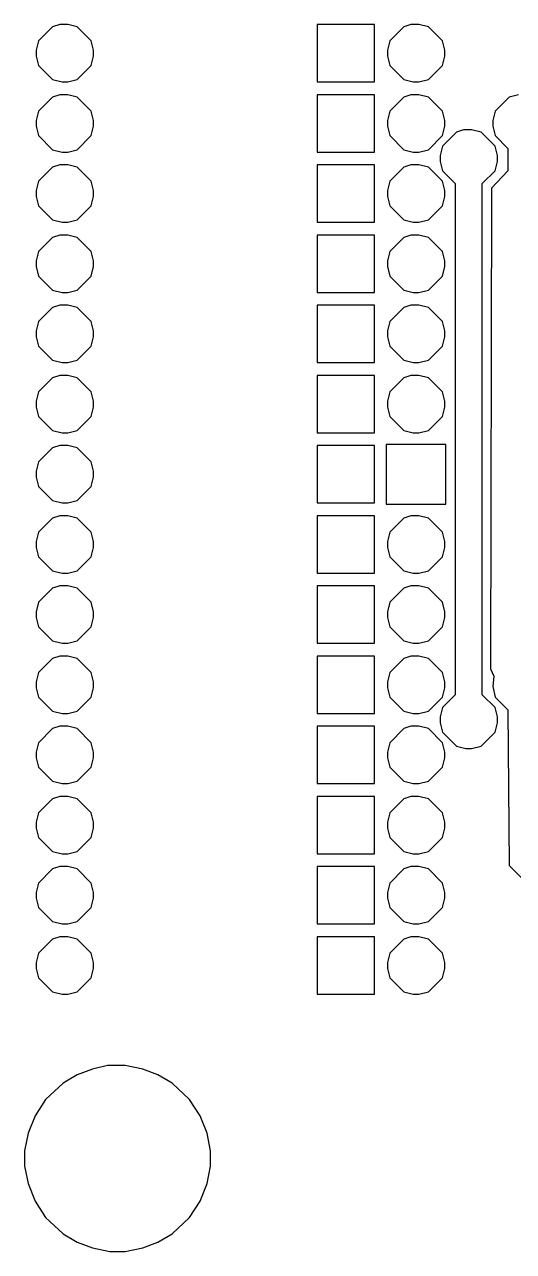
# Model space of a CAD drawing. Header units: millimetres. Extents: x 2 to 82, y 1 to 183.
# Drawn here: x 1.74 to 19.42, y 1.06 to 45.47 of the extents above; entities that cross this region are included whole.
import ezdxf

# ---------------------------------------------------------------- set-up
doc = ezdxf.new("R2010")
doc.units = ezdxf.units.MM
doc.layers.add('Default', color=70, linetype='Continuous')

msp = doc.modelspace()

# ---------------------------------------------------------------- linework, layer by layer
at = {"layer": 'Default'}
for points in [[(3.005667, 45.466), (3.005667, 45.466), (2.751667, 45.381333), (2.243667, 44.873333), (2.159, 44.534667), (2.159, 44.323), (2.243667, 43.984333), (2.751667, 43.476333), (3.090333, 43.391667), (3.302, 43.391667), (3.640667, 43.476333), (4.148667, 43.984333), (4.233333, 44.323), (4.233333, 44.534667), (4.148667, 44.873333), (3.640667, 45.381333), (3.302, 45.466), (3.005667, 45.466)], [(3.005667, 45.466), (3.005667, 45.466), (2.751667, 45.381333), (2.243667, 44.873333), (2.159, 44.534667), (2.159, 44.323), (2.243667, 43.984333), (2.751667, 43.476333), (3.090333, 43.391667), (3.302, 43.391667), (3.640667, 43.476333), (4.148667, 43.984333), (4.233333, 44.323), (4.233333, 44.534667), (4.148667, 44.873333), (3.640667, 45.381333), (3.302, 45.466), (3.005667, 45.466)], [(12.319, 45.466), (12.319, 45.466), (12.319, 43.391667), (14.393333, 43.391667), (14.393333, 45.466), (12.319, 45.466)], [(12.319, 45.466), (12.319, 45.466), (12.319, 43.391667), (14.393333, 43.391667), (14.393333, 45.466), (12.319, 45.466)], [(15.705667, 45.466), (15.705667, 45.466), (15.451667, 45.381333), (14.943667, 44.873333), (14.859, 44.534667), (14.859, 44.323), (14.943667, 43.984333), (15.451667, 43.476333), (15.790333, 43.391667), (16.002, 43.391667), (16.340667, 43.476333), (16.848667, 43.984333), (16.933333, 44.323), (16.933333, 44.534667), (16.848667, 44.873333), (16.340667, 45.381333), (16.002, 45.466), (15.705667, 45.466)], [(15.705667, 45.466), (15.705667, 45.466), (15.451667, 45.381333), (14.943667, 44.873333), (14.859, 44.534667), (14.859, 44.323), (14.943667, 43.984333), (15.451667, 43.476333), (15.790333, 43.391667), (16.002, 43.391667), (16.340667, 43.476333), (16.848667, 43.984333), (16.933333, 44.323), (16.933333, 44.534667), (16.848667, 44.873333), (16.340667, 45.381333), (16.002, 45.466), (15.705667, 45.466)], [(3.005667, 42.926), (3.005667, 42.926), (2.751667, 42.841333), (2.243667, 42.333333), (2.159, 41.994667), (2.159, 41.783), (2.243667, 41.444333), (2.751667, 40.936333), (3.090333, 40.851667), (3.302, 40.851667), (3.640667, 40.936333), (4.148667, 41.444333), (4.233333, 41.783), (4.233333, 41.994667), (4.148667, 42.333333), (3.640667, 42.841333), (3.302, 42.926), (3.005667, 42.926)], [(3.005667, 42.926), (3.005667, 42.926), (2.751667, 42.841333), (2.243667, 42.333333), (2.159, 41.994667), (2.159, 41.783), (2.243667, 41.444333), (2.751667, 40.936333), (3.090333, 40.851667), (3.302, 40.851667), (3.640667, 40.936333), (4.148667, 41.444333), (4.233333, 41.783), (4.233333, 41.994667), (4.148667, 42.333333), (3.640667, 42.841333), (3.302, 42.926), (3.005667, 42.926)], [(12.319, 42.926), (12.319, 42.926), (12.319, 40.851667), (14.393333, 40.851667), (14.393333, 42.926), (12.319, 42.926)], [(12.319, 42.926), (12.319, 42.926), (12.319, 40.851667), (14.393333, 40.851667), (14.393333, 42.926), (12.319, 42.926)], [(15.705667, 42.926), (15.705667, 42.926), (15.451667, 42.841333), (14.943667, 42.333333), (14.859, 41.994667), (14.859, 41.783), (14.943667, 41.444333), (15.451667, 40.936333), (15.790333, 40.851667), (16.002, 40.851667), (16.340667, 40.936333), (16.848667, 41.444333), (16.933333, 41.783), (16.933333, 41.994667), (16.848667, 42.333333), (16.340667, 42.841333), (16.002, 42.926), (15.705667, 42.926)], [(15.705667, 42.926), (15.705667, 42.926), (15.451667, 42.841333), (14.943667, 42.333333), (14.859, 41.994667), (14.859, 41.783), (14.943667, 41.444333), (15.451667, 40.936333), (15.790333, 40.851667), (16.002, 40.851667), (16.340667, 40.936333), (16.848667, 41.444333), (16.933333, 41.783), (16.933333, 41.994667), (16.848667, 42.333333), (16.340667, 42.841333), (16.002, 42.926), (15.705667, 42.926)], [(19.600333, 42.926), (19.261667, 42.841333), (18.753667, 42.333333), (18.669, 41.994667), (18.669, 41.783), (18.753667, 41.444333), (19.219333, 40.978667), (19.219333, 40.174333), (18.626667, 39.539333), (18.584333, 22.140333), (18.711333, 21.886333), (18.669, 21.505333), (18.753667, 21.124333), (19.219333, 20.658667), (19.261667, 15.028333), (20.150667, 14.139333)], [(19.600333, 42.926), (19.261667, 42.841333), (18.753667, 42.333333), (18.669, 41.994667), (18.669, 41.783), (18.753667, 41.444333), (19.219333, 40.978667), (19.219333, 40.174333), (18.626667, 39.539333), (18.584333, 22.140333), (18.711333, 21.886333), (18.669, 21.505333), (18.753667, 21.124333), (19.219333, 20.658667), (19.261667, 15.028333), (20.150667, 14.139333)], [(17.610667, 41.656), (17.610667, 41.656), (17.356667, 41.571333), (16.848667, 41.063333), (16.764, 40.724667), (16.764, 40.513), (16.848667, 40.174333), (17.314333, 39.708667), (17.314333, 21.209), (16.848667, 20.743333), (16.764, 20.404667), (16.764, 20.193), (16.848667, 19.854333), (17.356667, 19.346333), (17.695333, 19.261667), (17.907, 19.261667), (18.245667, 19.346333), (18.753667, 19.854333), (18.838333, 20.193), (18.838333, 20.404667), (18.753667, 20.743333), (18.288, 21.209), (18.288, 39.708667), (18.753667, 40.174333), (18.838333, 40.513), (18.838333, 40.724667), (18.753667, 41.063333), (18.245667, 41.571333), (17.907, 41.656), (17.610667, 41.656)], [(17.610667, 41.656), (17.610667, 41.656), (17.356667, 41.571333), (16.848667, 41.063333), (16.764, 40.724667), (16.764, 40.513), (16.848667, 40.174333), (17.314333, 39.708667), (17.314333, 21.209), (16.848667, 20.743333), (16.764, 20.404667), (16.764, 20.193), (16.848667, 19.854333), (17.356667, 19.346333), (17.695333, 19.261667), (17.907, 19.261667), (18.245667, 19.346333), (18.753667, 19.854333), (18.838333, 20.193), (18.838333, 20.404667), (18.753667, 20.743333), (18.288, 21.209), (18.288, 39.708667), (18.753667, 40.174333), (18.838333, 40.513), (18.838333, 40.724667), (18.753667, 41.063333), (18.245667, 41.571333), (17.907, 41.656), (17.610667, 41.656)], [(3.005667, 40.386), (3.005667, 40.386), (2.751667, 40.301333), (2.243667, 39.793333), (2.159, 39.454667), (2.159, 39.243), (2.243667, 38.904333), (2.751667, 38.396333), (3.090333, 38.311667), (3.302, 38.311667), (3.640667, 38.396333), (4.148667, 38.904333), (4.233333, 39.243), (4.233333, 39.454667), (4.148667, 39.793333), (3.640667, 40.301333), (3.302, 40.386), (3.005667, 40.386)], [(3.005667, 40.386), (3.005667, 40.386), (2.751667, 40.301333), (2.243667, 39.793333), (2.159, 39.454667), (2.159, 39.243), (2.243667, 38.904333), (2.751667, 38.396333), (3.090333, 38.311667), (3.302, 38.311667), (3.640667, 38.396333), (4.148667, 38.904333), (4.233333, 39.243), (4.233333, 39.454667), (4.148667, 39.793333), (3.640667, 40.301333), (3.302, 40.386), (3.005667, 40.386)], [(12.319, 40.386), (12.319, 40.386), (12.319, 38.311667), (14.393333, 38.311667), (14.393333, 40.386), (12.319, 40.386)], [(12.319, 40.386), (12.319, 40.386), (12.319, 38.311667), (14.393333, 38.311667), (14.393333, 40.386), (12.319, 40.386)], [(15.705667, 40.386), (15.705667, 40.386), (15.451667, 40.301333), (14.943667, 39.793333), (14.859, 39.454667), (14.859, 39.243), (14.943667, 38.904333), (15.451667, 38.396333), (15.790333, 38.311667), (16.002, 38.311667), (16.340667, 38.396333), (16.848667, 38.904333), (16.933333, 39.243), (16.933333, 39.454667), (16.848667, 39.793333), (16.340667, 40.301333), (16.002, 40.386), (15.705667, 40.386)], [(15.705667, 40.386), (15.705667, 40.386), (15.451667, 40.301333), (14.943667, 39.793333), (14.859, 39.454667), (14.859, 39.243), (14.943667, 38.904333), (15.451667, 38.396333), (15.790333, 38.311667), (16.002, 38.311667), (16.340667, 38.396333), (16.848667, 38.904333), (16.933333, 39.243), (16.933333, 39.454667), (16.848667, 39.793333), (16.340667, 40.301333), (16.002, 40.386), (15.705667, 40.386)], [(3.005667, 37.846), (3.005667, 37.846), (2.751667, 37.761333), (2.243667, 37.253333), (2.159, 36.914667), (2.159, 36.703), (2.243667, 36.364333), (2.751667, 35.856333), (3.090333, 35.771667), (3.302, 35.771667), (3.640667, 35.856333), (4.148667, 36.364333), (4.233333, 36.703), (4.233333, 36.914667), (4.148667, 37.253333), (3.640667, 37.761333), (3.302, 37.846), (3.005667, 37.846)], [(3.005667, 37.846), (3.005667, 37.846), (2.751667, 37.761333), (2.243667, 37.253333), (2.159, 36.914667), (2.159, 36.703), (2.243667, 36.364333), (2.751667, 35.856333), (3.090333, 35.771667), (3.302, 35.771667), (3.640667, 35.856333), (4.148667, 36.364333), (4.233333, 36.703), (4.233333, 36.914667), (4.148667, 37.253333), (3.640667, 37.761333), (3.302, 37.846), (3.005667, 37.846)], [(12.319, 37.846), (12.319, 37.846), (12.319, 35.771667), (14.393333, 35.771667), (14.393333, 37.846), (12.319, 37.846)], [(12.319, 37.846), (12.319, 37.846), (12.319, 35.771667), (14.393333, 35.771667), (14.393333, 37.846), (12.319, 37.846)], [(15.705667, 37.846), (15.705667, 37.846), (15.451667, 37.761333), (14.943667, 37.253333), (14.859, 36.914667), (14.859, 36.703), (14.943667, 36.364333), (15.451667, 35.856333), (15.790333, 35.771667), (16.002, 35.771667), (16.340667, 35.856333), (16.848667, 36.364333), (16.933333, 36.703), (16.933333, 36.914667), (16.848667, 37.253333), (16.340667, 37.761333), (16.002, 37.846), (15.705667, 37.846)], [(15.705667, 37.846), (15.705667, 37.846), (15.451667, 37.761333), (14.943667, 37.253333), (14.859, 36.914667), (14.859, 36.703), (14.943667, 36.364333), (15.451667, 35.856333), (15.790333, 35.771667), (16.002, 35.771667), (16.340667, 35.856333), (16.848667, 36.364333), (16.933333, 36.703), (16.933333, 36.914667), (16.848667, 37.253333), (16.340667, 37.761333), (16.002, 37.846), (15.705667, 37.846)], [(3.005667, 35.306), (3.005667, 35.306), (2.751667, 35.221333), (2.243667, 34.713333), (2.159, 34.374667), (2.159, 34.163), (2.243667, 33.824333), (2.751667, 33.316333), (3.090333, 33.231667), (3.302, 33.231667), (3.640667, 33.316333), (4.148667, 33.824333), (4.233333, 34.163), (4.233333, 34.374667), (4.148667, 34.713333), (3.640667, 35.221333), (3.302, 35.306), (3.005667, 35.306)], [(3.005667, 35.306), (3.005667, 35.306), (2.751667, 35.221333), (2.243667, 34.713333), (2.159, 34.374667), (2.159, 34.163), (2.243667, 33.824333), (2.751667, 33.316333), (3.090333, 33.231667), (3.302, 33.231667), (3.640667, 33.316333), (4.148667, 33.824333), (4.233333, 34.163), (4.233333, 34.374667), (4.148667, 34.713333), (3.640667, 35.221333), (3.302, 35.306), (3.005667, 35.306)], [(12.319, 35.306), (12.319, 35.306), (12.319, 33.231667), (14.393333, 33.231667), (14.393333, 35.306), (12.319, 35.306)], [(12.319, 35.306), (12.319, 35.306), (12.319, 33.231667), (14.393333, 33.231667), (14.393333, 35.306), (12.319, 35.306)], [(15.705667, 35.306), (15.705667, 35.306), (15.451667, 35.221333), (14.943667, 34.713333), (14.859, 34.374667), (14.859, 34.163), (14.943667, 33.824333), (15.451667, 33.316333), (15.790333, 33.231667), (16.002, 33.231667), (16.340667, 33.316333), (16.848667, 33.824333), (16.933333, 34.163), (16.933333, 34.374667), (16.848667, 34.713333), (16.340667, 35.221333), (16.002, 35.306), (15.705667, 35.306)], [(15.705667, 35.306), (15.705667, 35.306), (15.451667, 35.221333), (14.943667, 34.713333), (14.859, 34.374667), (14.859, 34.163), (14.943667, 33.824333), (15.451667, 33.316333), (15.790333, 33.231667), (16.002, 33.231667), (16.340667, 33.316333), (16.848667, 33.824333), (16.933333, 34.163), (16.933333, 34.374667), (16.848667, 34.713333), (16.340667, 35.221333), (16.002, 35.306), (15.705667, 35.306)], [(3.005667, 32.766), (3.005667, 32.766), (2.751667, 32.681333), (2.243667, 32.173333), (2.159, 31.834667), (2.159, 31.623), (2.243667, 31.284333), (2.751667, 30.776333), (3.090333, 30.691667), (3.302, 30.691667), (3.640667, 30.776333), (4.148667, 31.284333), (4.233333, 31.623), (4.233333, 31.834667), (4.148667, 32.173333), (3.640667, 32.681333), (3.302, 32.766), (3.005667, 32.766)], [(3.005667, 32.766), (3.005667, 32.766), (2.751667, 32.681333), (2.243667, 32.173333), (2.159, 31.834667), (2.159, 31.623), (2.243667, 31.284333), (2.751667, 30.776333), (3.090333, 30.691667), (3.302, 30.691667), (3.640667, 30.776333), (4.148667, 31.284333), (4.233333, 31.623), (4.233333, 31.834667), (4.148667, 32.173333), (3.640667, 32.681333), (3.302, 32.766), (3.005667, 32.766)], [(12.319, 32.766), (12.319, 32.766), (12.319, 30.691667), (14.393333, 30.691667), (14.393333, 32.766), (12.319, 32.766)], [(12.319, 32.766), (12.319, 32.766), (12.319, 30.691667), (14.393333, 30.691667), (14.393333, 32.766), (12.319, 32.766)], [(15.705667, 32.766), (15.705667, 32.766), (15.451667, 32.681333), (14.943667, 32.173333), (14.859, 31.834667), (14.859, 31.623), (14.943667, 31.284333), (15.451667, 30.776333), (15.790333, 30.691667), (16.002, 30.691667), (16.340667, 30.776333), (16.848667, 31.284333), (16.933333, 31.623), (16.933333, 31.834667), (16.848667, 32.173333), (16.340667, 32.681333), (16.002, 32.766), (15.705667, 32.766)], [(15.705667, 32.766), (15.705667, 32.766), (15.451667, 32.681333), (14.943667, 32.173333), (14.859, 31.834667), (14.859, 31.623), (14.943667, 31.284333), (15.451667, 30.776333), (15.790333, 30.691667), (16.002, 30.691667), (16.340667, 30.776333), (16.848667, 31.284333), (16.933333, 31.623), (16.933333, 31.834667), (16.848667, 32.173333), (16.340667, 32.681333), (16.002, 32.766), (15.705667, 32.766)], [(3.005667, 30.226), (3.005667, 30.226), (2.751667, 30.141333), (2.243667, 29.633333), (2.159, 29.294667), (2.159, 29.083), (2.243667, 28.744333), (2.751667, 28.236333), (3.090333, 28.151667), (3.302, 28.151667), (3.640667, 28.236333), (4.148667, 28.744333), (4.233333, 29.083), (4.233333, 29.294667), (4.148667, 29.633333), (3.640667, 30.141333), (3.302, 30.226), (3.005667, 30.226)], [(3.005667, 30.226), (3.005667, 30.226), (2.751667, 30.141333), (2.243667, 29.633333), (2.159, 29.294667), (2.159, 29.083), (2.243667, 28.744333), (2.751667, 28.236333), (3.090333, 28.151667), (3.302, 28.151667), (3.640667, 28.236333), (4.148667, 28.744333), (4.233333, 29.083), (4.233333, 29.294667), (4.148667, 29.633333), (3.640667, 30.141333), (3.302, 30.226), (3.005667, 30.226)], [(12.319, 30.226), (12.319, 30.226), (12.319, 28.151667), (14.393333, 28.151667), (14.393333, 30.226), (12.319, 30.226)], [(12.319, 30.226), (12.319, 30.226), (12.319, 28.151667), (14.393333, 28.151667), (14.393333, 30.226), (12.319, 30.226)], [(14.816667, 30.268333), (14.816667, 30.268333), (14.816667, 28.109333), (16.975667, 28.109333), (16.975667, 30.268333), (14.816667, 30.268333)], [(14.816667, 30.268333), (14.816667, 30.268333), (14.816667, 28.109333), (16.975667, 28.109333), (16.975667, 30.268333), (14.816667, 30.268333)], [(3.005667, 27.686), (3.005667, 27.686), (2.751667, 27.601333), (2.243667, 27.093333), (2.159, 26.754667), (2.159, 26.543), (2.243667, 26.204333), (2.751667, 25.696333), (3.090333, 25.611667), (3.302, 25.611667), (3.640667, 25.696333), (4.148667, 26.204333), (4.233333, 26.543), (4.233333, 26.754667), (4.148667, 27.093333), (3.640667, 27.601333), (3.302, 27.686), (3.005667, 27.686)], [(3.005667, 27.686), (3.005667, 27.686), (2.751667, 27.601333), (2.243667, 27.093333), (2.159, 26.754667), (2.159, 26.543), (2.243667, 26.204333), (2.751667, 25.696333), (3.090333, 25.611667), (3.302, 25.611667), (3.640667, 25.696333), (4.148667, 26.204333), (4.233333, 26.543), (4.233333, 26.754667), (4.148667, 27.093333), (3.640667, 27.601333), (3.302, 27.686), (3.005667, 27.686)], [(12.319, 27.686), (12.319, 27.686), (12.319, 25.611667), (14.393333, 25.611667), (14.393333, 27.686), (12.319, 27.686)], [(12.319, 27.686), (12.319, 27.686), (12.319, 25.611667), (14.393333, 25.611667), (14.393333, 27.686), (12.319, 27.686)], [(15.705667, 27.686), (15.705667, 27.686), (15.451667, 27.601333), (14.943667, 27.093333), (14.859, 26.754667), (14.859, 26.543), (14.943667, 26.204333), (15.451667, 25.696333), (15.790333, 25.611667), (16.002, 25.611667), (16.340667, 25.696333), (16.848667, 26.204333), (16.933333, 26.543), (16.933333, 26.754667), (16.848667, 27.093333), (16.340667, 27.601333), (16.002, 27.686), (15.705667, 27.686)], [(15.705667, 27.686), (15.705667, 27.686), (15.451667, 27.601333), (14.943667, 27.093333), (14.859, 26.754667), (14.859, 26.543), (14.943667, 26.204333), (15.451667, 25.696333), (15.790333, 25.611667), (16.002, 25.611667), (16.340667, 25.696333), (16.848667, 26.204333), (16.933333, 26.543), (16.933333, 26.754667), (16.848667, 27.093333), (16.340667, 27.601333), (16.002, 27.686), (15.705667, 27.686)], [(3.005667, 25.146), (3.005667, 25.146), (2.751667, 25.061333), (2.243667, 24.553333), (2.159, 24.214667), (2.159, 24.003), (2.243667, 23.664333), (2.751667, 23.156333), (3.090333, 23.071667), (3.302, 23.071667), (3.640667, 23.156333), (4.148667, 23.664333), (4.233333, 24.003), (4.233333, 24.214667), (4.148667, 24.553333), (3.640667, 25.061333), (3.302, 25.146), (3.005667, 25.146)], [(3.005667, 25.146), (3.005667, 25.146), (2.751667, 25.061333), (2.243667, 24.553333), (2.159, 24.214667), (2.159, 24.003), (2.243667, 23.664333), (2.751667, 23.156333), (3.090333, 23.071667), (3.302, 23.071667), (3.640667, 23.156333), (4.148667, 23.664333), (4.233333, 24.003), (4.233333, 24.214667), (4.148667, 24.553333), (3.640667, 25.061333), (3.302, 25.146), (3.005667, 25.146)], [(12.319, 25.146), (12.319, 25.146), (12.319, 23.071667), (14.393333, 23.071667), (14.393333, 25.146), (12.319, 25.146)], [(12.319, 25.146), (12.319, 25.146), (12.319, 23.071667), (14.393333, 23.071667), (14.393333, 25.146), (12.319, 25.146)], [(15.705667, 25.146), (15.705667, 25.146), (15.451667, 25.061333), (14.943667, 24.553333), (14.859, 24.214667), (14.859, 24.003), (14.943667, 23.664333), (15.451667, 23.156333), (15.790333, 23.071667), (16.002, 23.071667), (16.340667, 23.156333), (16.848667, 23.664333), (16.933333, 24.003), (16.933333, 24.214667), (16.848667, 24.553333), (16.340667, 25.061333), (16.002, 25.146), (15.705667, 25.146)], [(15.705667, 25.146), (15.705667, 25.146), (15.451667, 25.061333), (14.943667, 24.553333), (14.859, 24.214667), (14.859, 24.003), (14.943667, 23.664333), (15.451667, 23.156333), (15.790333, 23.071667), (16.002, 23.071667), (16.340667, 23.156333), (16.848667, 23.664333), (16.933333, 24.003), (16.933333, 24.214667), (16.848667, 24.553333), (16.340667, 25.061333), (16.002, 25.146), (15.705667, 25.146)], [(3.005667, 22.606), (3.005667, 22.606), (2.751667, 22.521333), (2.243667, 22.013333), (2.159, 21.674667), (2.159, 21.463), (2.243667, 21.124333), (2.751667, 20.616333), (3.090333, 20.531667), (3.302, 20.531667), (3.640667, 20.616333), (4.148667, 21.124333), (4.233333, 21.463), (4.233333, 21.674667), (4.148667, 22.013333), (3.640667, 22.521333), (3.302, 22.606), (3.005667, 22.606)], [(3.005667, 22.606), (3.005667, 22.606), (2.751667, 22.521333), (2.243667, 22.013333), (2.159, 21.674667), (2.159, 21.463), (2.243667, 21.124333), (2.751667, 20.616333), (3.090333, 20.531667), (3.302, 20.531667), (3.640667, 20.616333), (4.148667, 21.124333), (4.233333, 21.463), (4.233333, 21.674667), (4.148667, 22.013333), (3.640667, 22.521333), (3.302, 22.606), (3.005667, 22.606)], [(12.319, 22.606), (12.319, 22.606), (12.319, 20.531667), (14.393333, 20.531667), (14.393333, 22.606), (12.319, 22.606)], [(12.319, 22.606), (12.319, 22.606), (12.319, 20.531667), (14.393333, 20.531667), (14.393333, 22.606), (12.319, 22.606)], [(15.705667, 22.606), (15.705667, 22.606), (15.451667, 22.521333), (14.943667, 22.013333), (14.859, 21.674667), (14.859, 21.463), (14.943667, 21.124333), (15.451667, 20.616333), (15.790333, 20.531667), (16.002, 20.531667), (16.340667, 20.616333), (16.848667, 21.124333), (16.933333, 21.463), (16.933333, 21.674667), (16.848667, 22.013333), (16.340667, 22.521333), (16.002, 22.606), (15.705667, 22.606)], [(15.705667, 22.606), (15.705667, 22.606), (15.451667, 22.521333), (14.943667, 22.013333), (14.859, 21.674667), (14.859, 21.463), (14.943667, 21.124333), (15.451667, 20.616333), (15.790333, 20.531667), (16.002, 20.531667), (16.340667, 20.616333), (16.848667, 21.124333), (16.933333, 21.463), (16.933333, 21.674667), (16.848667, 22.013333), (16.340667, 22.521333), (16.002, 22.606), (15.705667, 22.606)], [(3.005667, 20.066), (3.005667, 20.066), (2.751667, 19.981333), (2.243667, 19.473333), (2.159, 19.134667), (2.159, 18.923), (2.243667, 18.584333), (2.751667, 18.076333), (3.090333, 17.991667), (3.302, 17.991667), (3.640667, 18.076333), (4.148667, 18.584333), (4.233333, 18.923), (4.233333, 19.134667), (4.148667, 19.473333), (3.640667, 19.981333), (3.302, 20.066), (3.005667, 20.066)], [(3.005667, 20.066), (3.005667, 20.066), (2.751667, 19.981333), (2.243667, 19.473333), (2.159, 19.134667), (2.159, 18.923), (2.243667, 18.584333), (2.751667, 18.076333), (3.090333, 17.991667), (3.302, 17.991667), (3.640667, 18.076333), (4.148667, 18.584333), (4.233333, 18.923), (4.233333, 19.134667), (4.148667, 19.473333), (3.640667, 19.981333), (3.302, 20.066), (3.005667, 20.066)], [(12.319, 20.066), (12.319, 20.066), (12.319, 17.991667), (14.393333, 17.991667), (14.393333, 20.066), (12.319, 20.066)], [(12.319, 20.066), (12.319, 20.066), (12.319, 17.991667), (14.393333, 17.991667), (14.393333, 20.066), (12.319, 20.066)], [(15.705667, 20.066), (15.705667, 20.066), (15.451667, 19.981333), (14.943667, 19.473333), (14.859, 19.134667), (14.859, 18.923), (14.943667, 18.584333), (15.451667, 18.076333), (15.790333, 17.991667), (16.002, 17.991667), (16.340667, 18.076333), (16.848667, 18.584333), (16.933333, 18.923), (16.933333, 19.134667), (16.848667, 19.473333), (16.340667, 19.981333), (16.002, 20.066), (15.705667, 20.066)], [(15.705667, 20.066), (15.705667, 20.066), (15.451667, 19.981333), (14.943667, 19.473333), (14.859, 19.134667), (14.859, 18.923), (14.943667, 18.584333), (15.451667, 18.076333), (15.790333, 17.991667), (16.002, 17.991667), (16.340667, 18.076333), (16.848667, 18.584333), (16.933333, 18.923), (16.933333, 19.134667), (16.848667, 19.473333), (16.340667, 19.981333), (16.002, 20.066), (15.705667, 20.066)], [(3.005667, 17.526), (3.005667, 17.526), (2.751667, 17.441333), (2.243667, 16.933333), (2.159, 16.594667), (2.159, 16.383), (2.243667, 16.044333), (2.751667, 15.536333), (3.090333, 15.451667), (3.302, 15.451667), (3.640667, 15.536333), (4.148667, 16.044333), (4.233333, 16.383), (4.233333, 16.594667), (4.148667, 16.933333), (3.640667, 17.441333), (3.302, 17.526), (3.005667, 17.526)], [(3.005667, 17.526), (3.005667, 17.526), (2.751667, 17.441333), (2.243667, 16.933333), (2.159, 16.594667), (2.159, 16.383), (2.243667, 16.044333), (2.751667, 15.536333), (3.090333, 15.451667), (3.302, 15.451667), (3.640667, 15.536333), (4.148667, 16.044333), (4.233333, 16.383), (4.233333, 16.594667), (4.148667, 16.933333), (3.640667, 17.441333), (3.302, 17.526), (3.005667, 17.526)], [(12.319, 17.526), (12.319, 17.526), (12.319, 15.451667), (14.393333, 15.451667), (14.393333, 17.526), (12.319, 17.526)], [(12.319, 17.526), (12.319, 17.526), (12.319, 15.451667), (14.393333, 15.451667), (14.393333, 17.526), (12.319, 17.526)], [(15.705667, 17.526), (15.705667, 17.526), (15.451667, 17.441333), (14.943667, 16.933333), (14.859, 16.594667), (14.859, 16.383), (14.943667, 16.044333), (15.451667, 15.536333), (15.790333, 15.451667), (16.002, 15.451667), (16.340667, 15.536333), (16.848667, 16.044333), (16.933333, 16.383), (16.933333, 16.594667), (16.848667, 16.933333), (16.340667, 17.441333), (16.002, 17.526), (15.705667, 17.526)], [(15.705667, 17.526), (15.705667, 17.526), (15.451667, 17.441333), (14.943667, 16.933333), (14.859, 16.594667), (14.859, 16.383), (14.943667, 16.044333), (15.451667, 15.536333), (15.790333, 15.451667), (16.002, 15.451667), (16.340667, 15.536333), (16.848667, 16.044333), (16.933333, 16.383), (16.933333, 16.594667), (16.848667, 16.933333), (16.340667, 17.441333), (16.002, 17.526), (15.705667, 17.526)], [(3.005667, 14.986), (3.005667, 14.986), (2.751667, 14.901333), (2.243667, 14.393333), (2.159, 14.054667), (2.159, 13.843), (2.243667, 13.504333), (2.751667, 12.996333), (3.090333, 12.911667), (3.302, 12.911667), (3.640667, 12.996333), (4.148667, 13.504333), (4.233333, 13.843), (4.233333, 14.054667), (4.148667, 14.393333), (3.640667, 14.901333), (3.302, 14.986), (3.005667, 14.986)], [(3.005667, 14.986), (3.005667, 14.986), (2.751667, 14.901333), (2.243667, 14.393333), (2.159, 14.054667), (2.159, 13.843), (2.243667, 13.504333), (2.751667, 12.996333), (3.090333, 12.911667), (3.302, 12.911667), (3.640667, 12.996333), (4.148667, 13.504333), (4.233333, 13.843), (4.233333, 14.054667), (4.148667, 14.393333), (3.640667, 14.901333), (3.302, 14.986), (3.005667, 14.986)], [(12.319, 14.986), (12.319, 14.986), (12.319, 12.911667), (14.393333, 12.911667), (14.393333, 14.986), (12.319, 14.986)], [(12.319, 14.986), (12.319, 14.986), (12.319, 12.911667), (14.393333, 12.911667), (14.393333, 14.986), (12.319, 14.986)], [(15.705667, 14.986), (15.705667, 14.986), (15.451667, 14.901333), (14.943667, 14.393333), (14.859, 14.054667), (14.859, 13.843), (14.943667, 13.504333), (15.451667, 12.996333), (15.790333, 12.911667), (16.002, 12.911667), (16.340667, 12.996333), (16.848667, 13.504333), (16.933333, 13.843), (16.933333, 14.054667), (16.848667, 14.393333), (16.340667, 14.901333), (16.002, 14.986), (15.705667, 14.986)], [(15.705667, 14.986), (15.705667, 14.986), (15.451667, 14.901333), (14.943667, 14.393333), (14.859, 14.054667), (14.859, 13.843), (14.943667, 13.504333), (15.451667, 12.996333), (15.790333, 12.911667), (16.002, 12.911667), (16.340667, 12.996333), (16.848667, 13.504333), (16.933333, 13.843), (16.933333, 14.054667), (16.848667, 14.393333), (16.340667, 14.901333), (16.002, 14.986), (15.705667, 14.986)], [(3.005667, 12.446), (3.005667, 12.446), (2.751667, 12.361333), (2.243667, 11.853333), (2.159, 11.514667), (2.159, 11.303), (2.243667, 10.964333), (2.751667, 10.456333), (3.090333, 10.371667), (3.302, 10.371667), (3.640667, 10.456333), (4.148667, 10.964333), (4.233333, 11.303), (4.233333, 11.514667), (4.148667, 11.853333), (3.640667, 12.361333), (3.302, 12.446), (3.005667, 12.446)], [(3.005667, 12.446), (3.005667, 12.446), (2.751667, 12.361333), (2.243667, 11.853333), (2.159, 11.514667), (2.159, 11.303), (2.243667, 10.964333), (2.751667, 10.456333), (3.090333, 10.371667), (3.302, 10.371667), (3.640667, 10.456333), (4.148667, 10.964333), (4.233333, 11.303), (4.233333, 11.514667), (4.148667, 11.853333), (3.640667, 12.361333), (3.302, 12.446), (3.005667, 12.446)], [(12.319, 12.446), (12.319, 12.446), (12.319, 10.371667), (14.393333, 10.371667), (14.393333, 12.446), (12.319, 12.446)], [(12.319, 12.446), (12.319, 12.446), (12.319, 10.371667), (14.393333, 10.371667), (14.393333, 12.446), (12.319, 12.446)], [(15.705667, 12.446), (15.705667, 12.446), (15.451667, 12.361333), (14.943667, 11.853333), (14.859, 11.514667), (14.859, 11.303), (14.943667, 10.964333), (15.451667, 10.456333), (15.790333, 10.371667), (16.002, 10.371667), (16.340667, 10.456333), (16.848667, 10.964333), (16.933333, 11.303), (16.933333, 11.514667), (16.848667, 11.853333), (16.340667, 12.361333), (16.002, 12.446), (15.705667, 12.446)], [(15.705667, 12.446), (15.705667, 12.446), (15.451667, 12.361333), (14.943667, 11.853333), (14.859, 11.514667), (14.859, 11.303), (14.943667, 10.964333), (15.451667, 10.456333), (15.790333, 10.371667), (16.002, 10.371667), (16.340667, 10.456333), (16.848667, 10.964333), (16.933333, 11.303), (16.933333, 11.514667), (16.848667, 11.853333), (16.340667, 12.361333), (16.002, 12.446), (15.705667, 12.446)], [(4.741333, 7.789333), (4.741333, 7.789333), (4.191, 7.662333), (3.640667, 7.450667), (3.132667, 7.154333), (2.497667, 6.561667), (2.116667, 5.969), (1.862667, 5.334), (1.735667, 4.699), (1.735667, 4.148667), (1.862667, 3.513667), (2.116667, 2.878667), (2.497667, 2.286), (3.132667, 1.693333), (3.640667, 1.397), (4.191, 1.185333), (4.826, 1.058333), (5.376333, 1.058333), (6.011333, 1.185333), (6.561667, 1.397), (7.069667, 1.693333), (7.704667, 2.286), (8.085667, 2.878667), (8.339667, 3.513667), (8.466667, 4.148667), (8.466667, 4.699), (8.339667, 5.334), (8.085667, 5.969), (7.704667, 6.561667), (7.069667, 7.154333), (6.561667, 7.450667), (6.011333, 7.662333), (5.376333, 7.789333), (4.741333, 7.789333)], [(4.741333, 7.789333), (4.741333, 7.789333), (4.191, 7.662333), (3.640667, 7.450667), (3.132667, 7.154333), (2.497667, 6.561667), (2.116667, 5.969), (1.862667, 5.334), (1.735667, 4.699), (1.735667, 4.148667), (1.862667, 3.513667), (2.116667, 2.878667), (2.497667, 2.286), (3.132667, 1.693333), (3.640667, 1.397), (4.191, 1.185333), (4.826, 1.058333), (5.376333, 1.058333), (6.011333, 1.185333), (6.561667, 1.397), (7.069667, 1.693333), (7.704667, 2.286), (8.085667, 2.878667), (8.339667, 3.513667), (8.466667, 4.148667), (8.466667, 4.699), (8.339667, 5.334), (8.085667, 5.969), (7.704667, 6.561667), (7.069667, 7.154333), (6.561667, 7.450667), (6.011333, 7.662333), (5.376333, 7.789333), (4.741333, 7.789333)]]:
    msp.add_lwpolyline(points, dxfattribs=at)

doc.saveas('drawing.dxf')
